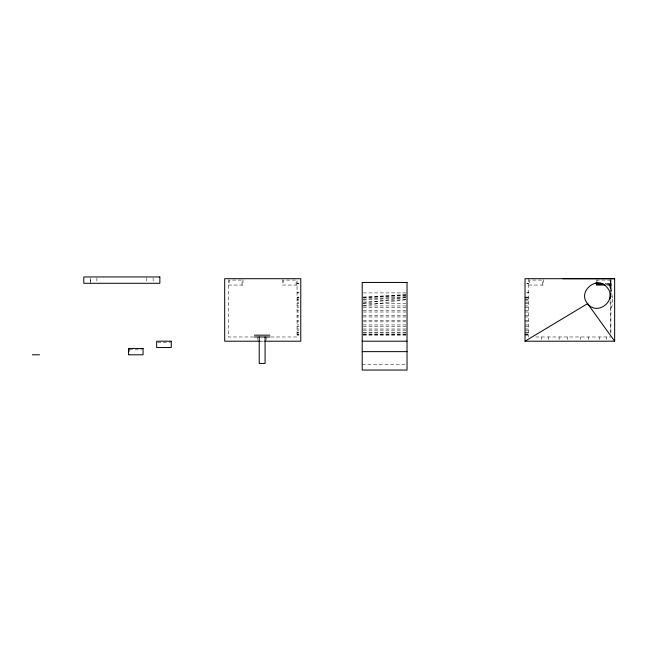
<?xml version="1.0" encoding="UTF-8"?>
<svg xmlns="http://www.w3.org/2000/svg" width="647" height="647" viewBox="0 0 647 647"><rect width="100%" height="100%" fill="white"/><g stroke="black" fill="none" stroke-linecap="round" stroke-linejoin="round"><path stroke-width="0.49" stroke-dasharray="3.23 2.43" d="M610.938 293.212L610.938 282.043L612.636 303.564L610.938 309.962M610.42 289.298L610.897 279.674L610.218 289.694M609.498 287.559L610.784 279.698M605.107 283.24L610.938 283.24L610 285.052L607.072 284.745M610.938 283.24L605.123 283.491M363.21 305.796L407.028 299.488M363.21 303.144L407.028 297.45M363.21 297.078L406.033 294.555M363.21 297.515L406.033 294.992M363.21 297.935L407.028 295.356M363.21 299.221L406.033 296.698M363.21 300.03L406.033 297.507M363.21 302.068L406.033 299.545M297.062 283.378L298.914 283.378M526.868 283.378L528.72 283.378M297.062 283.685L298.914 283.685M526.868 283.685L528.72 283.685M228.399 285.052L242.981 285.052L242.981 279.617M297.062 285.052L282.48 285.052L282.48 279.617M528.72 285.052L543.302 285.052L543.302 279.617M607.056 285.052L610.938 285.052L606.077 284.575L610 285.052L610 280.078L597.318 280.078L597.318 283.491M297.062 292.129L298.914 292.129M526.868 292.137L528.72 292.137M297.062 292.905L298.914 292.905M363.21 292.905L406.033 292.905M526.868 292.905L528.72 292.905M297.062 297.135L298.914 297.135M525.016 297.135L528.72 297.135M297.062 297.571L298.914 297.571M525.016 297.571L528.72 297.571M297.062 297.992L298.914 297.992M525.016 297.992L528.72 297.992M297.062 299.278L298.914 299.278M525.016 299.278L528.72 299.278M297.062 300.087L298.914 300.087M525.016 300.087L528.72 300.087M297.062 302.133L298.914 302.133M525.016 302.133L528.72 302.133M297.062 303.273L298.914 303.273M363.21 303.273L407.028 303.273M525.016 303.273L528.72 303.273M297.062 305.934L298.914 305.934M363.21 305.934L407.028 305.934M525.016 305.934L528.72 305.934M297.062 307.341L298.914 307.341M363.21 307.341L406.033 307.341M525.016 307.341L528.72 307.341M297.062 310.439L298.914 310.439M363.21 310.439L406.033 310.439M525.016 310.439L528.72 310.439M297.062 312.008L298.914 312.008M363.21 312.008L406.033 312.008M525.016 312.008L528.72 312.008M297.062 315.332L298.914 315.332M363.21 315.332L406.033 315.332M525.016 315.332L528.72 315.332M297.062 316.949L298.914 316.949M363.21 316.949L406.033 316.949M525.016 316.949L528.72 316.949M297.062 320.273L298.914 320.273M363.21 320.273L406.033 320.273M525.016 320.273L528.72 320.273M297.062 321.842L298.914 321.842M363.21 321.842L406.033 321.842M525.016 321.842L528.72 321.842M297.062 324.94L298.914 324.94M363.21 324.94L406.033 324.94M525.016 324.94L528.72 324.94M297.062 326.339L298.914 326.339M363.21 326.339L406.033 326.339M525.016 326.339L528.72 326.339M297.062 329L298.914 329M363.21 329L406.033 329M525.016 329L528.72 329M297.062 330.148L298.914 330.148M363.21 330.148L406.033 330.148M525.016 330.148L528.72 330.148M297.062 332.194L298.914 332.194M363.21 332.194L407.028 332.194M525.016 332.194L528.72 332.194M297.062 333.003L298.914 333.003M363.21 333.003L406.033 333.003M525.016 333.003L528.72 333.003M297.062 334.281L298.914 334.281M363.21 334.281L407.028 334.281M525.016 334.281L528.72 334.281M297.062 334.701L298.914 334.701M363.21 334.701L406.033 334.701M525.016 334.701L528.72 334.701M297.062 335.138L298.914 335.138M363.21 335.138L406.033 335.138M525.016 335.138L528.72 335.138M253.64 336.982L228.399 336.982L228.399 279.617M270.81 336.982L297.062 336.982L297.062 279.617M535.74 336.982L610.938 336.982M260.175 341.204L263.733 341.204M157.625 342.57L170.307 342.57M129.432 349.817L142.114 349.817M362.207 364.771L406.033 364.771M611.827 296.043L612.402 297.895M610.153 301.987L610.873 333.981L610.938 299.812M610.938 278.711L610.938 291.773M606.749 336.982L606.749 339.513M599.623 336.982L599.623 339.513M596.356 279.617L596.356 283.612M588.721 336.982L588.721 339.513M580.327 336.982L580.327 339.513M567.751 336.982L567.751 339.513M559.137 336.982L559.137 339.513M548.43 336.982L548.43 339.513M542.356 285.052L542.356 280.078L529.683 280.078L529.683 285.052M541.296 336.982L541.296 339.513M528.72 278.711L528.72 336.982M296.116 285.052L296.116 280.078L283.435 280.078L283.435 285.052M266.637 336.982L266.637 339.513M257.724 336.982L257.724 339.513M242.035 285.052L242.035 280.078L229.353 280.078L229.353 285.052M153.129 277.854L153.129 283.289M146.788 277.854L146.788 283.289M129.432 348.45L129.432 354.791M96.88 277.854L96.872 283.289M90.54 283.289L90.54 277.854L90.531 283.289"/><path stroke-width="0.97" d="M610.234 293.148L610.089 298.995M525.016 341.204L587.581 303.645C597.359 316.682 618.014 299.957 607.282 287.689C597.513 274.643 576.849 291.376 587.581 303.645L614.65 341.204L525.016 341.204L525.016 278.711L614.65 278.711L614.65 341.204M563.052 278.703L614.65 278.711M605.123 285.052L596.356 285.052L596.356 283.24L601.217 283.24M601.217 283.491L596.356 283.612L604.152 284.437M597.318 283.612L596.356 283.612L603.166 284.284L596.356 283.24M254.408 335.162L269.88 335.162M254.408 336.982L269.88 336.982M259.957 341.204L224.687 341.204L224.687 278.711L300.766 278.711L300.766 341.204L264.728 341.204M362.207 341.204L407.028 341.204M362.207 351.636L407.028 351.636M32.35 354.791L39.483 354.791M595.45 283.143L601.977 283.831M265.084 336.982L265.084 363.444L259.221 363.444L259.221 336.982M159.858 276.948L83.786 276.948L83.786 283.289L159.858 283.289L159.858 276.948M407.028 282.456L362.207 282.456L362.207 370.052L407.028 370.052L407.028 282.456M171.253 341.204L156.671 341.204L156.671 347.544L171.253 347.544L171.253 341.204M143.06 348.45L128.478 348.45L128.478 354.791L143.06 354.791L143.06 348.45"/></g></svg>
